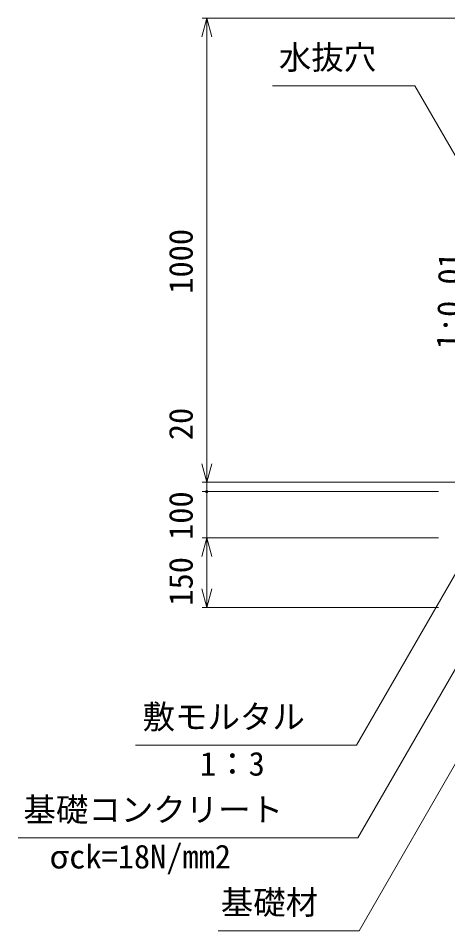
# Model space of a CAD drawing. Units: millimetres, scale not verified. Extents: x -252 to 252048, y 18866 to 78266.
# Drawn here: x 10611 to 15245, y 59877 to 69710 of the extents above; entities that cross this region are included whole.
import ezdxf
from ezdxf.enums import TextEntityAlignment as Align

# ---------------------------------------------------------------- set-up
doc = ezdxf.new("R2010")
doc.units = ezdxf.units.MM
doc.header["$LTSCALE"] = 300
for name, color, linetype, lineweight in [('0_2', 1, 'Continuous', 18), ('D-STR-DIM', 7, 'Continuous', 18), ('D-STR-HTXT', 7, 'Continuous', 18)]:
    doc.layers.add(name, color=color, linetype=linetype, lineweight=lineweight)
doc.layers.add('D-STR-TXT', color=1, linetype='Continuous')
doc.styles.add('ＭＳ ゴシック', font='')
doc.styles.get('ＭＳ ゴシック').set_extended_font_data('MS Gothic')

msp = doc.modelspace()

# ---------------------------------------------------------------- linework, layer by layer
at = {"layer": '0_2'}
for p, q in [((12591.5, 69509.6), (12645, 69709.6)), ((12645, 69709.6), (12698.6, 69509.6)), ((12645, 69709.6), (12645, 69509.6)), ((12645, 64709.6), (12591.5, 64909.6)), ((12645, 64709.6), (12591.5, 64909.6)), ((12698.6, 64909.6), (12645, 64709.6)), ((12645, 64709.6), (12645, 64909.6)), ((12698.6, 64909.6), (12645, 64709.6)), ((12645, 64709.6), (12645, 64909.6)), ((12591.5, 63909.6), (12645, 64109.6)), ((12645, 64109.6), (12698.6, 63909.6)), ((12645, 64109.6), (12645, 63909.6)), ((12645, 63359.6), (12591.5, 63559.6)), ((12698.6, 63559.6), (12645, 63359.6)), ((12645, 63359.6), (12645, 63559.6))]:
    msp.add_line(p, q, dxfattribs=at)
for start, end in [(90, 270), (90, 270), (270, 90), (270, 90)]:
    msp.add_arc((12645, 64609.6), 12.5, start, end, dxfattribs=at)
at = {"layer": 'D-STR-DIM'}
for p, q in [((15445, 69709.6), (12595, 69709.6)), ((12645, 69509.6), (12645, 64909.6)), ((12645, 64909.6), (12645, 65675.3)), ((15395, 64709.6), (12595, 64709.6)), ((15395, 64709.6), (12595, 64709.6)), ((12645, 64609.6), (12645, 64709.6)), ((15145, 64609.6), (12595, 64609.6)), ((15145, 64609.6), (12595, 64609.6)), ((12645, 64109.6), (12645, 64609.6)), ((12645, 64609.6), (12645, 64409.6)), ((15145, 64109.6), (12595, 64109.6)), ((15145, 64109.6), (12595, 64109.6)), ((12645, 63559.6), (12645, 63909.6)), ((15145, 63359.6), (12595, 63359.6))]:
    msp.add_line(p, q, dxfattribs=at)
at = {"layer": 'D-STR-HTXT'}
for p, q in [((14890.3, 68982.2), (13353, 68982.2)), ((15525, 67882.8), (14890.3, 68982.2)), ((15776.6, 64503.7), (14260, 61876.9)), ((16167.7, 64154.7), (14274.8, 60876.9)), ((16323.7, 63409.1), (14289.6, 59876.9)), ((14260, 61876.9), (11875.9, 61876.9)), ((14274.8, 60876.9), (10610.8, 60876.9)), ((14289.6, 59876.9), (12766.8, 59876.9))]:
    msp.add_line(p, q, dxfattribs=at)

# ---------------------------------------------------------------- texts
at = {"layer": 'D-STR-DIM', "color": 1, "style": 'ＭＳ ゴシック'}
for s, p in [('1000', (12570, 66741.4)), ('20', (12570, 65163.2)), (' 100', (12570, 63913.6)), ('150', (12570, 63380.1))]:
    msp.add_text(s, height=256.6, rotation=90, dxfattribs=at).set_placement(p, align=Align.BOTTOM_LEFT)
at = {"layer": 'D-STR-HTXT', "color": 1, "style": 'ＭＳ ゴシック'}
for s, p in [('水抜穴', (13422.1, 69082.2)), ('敷モルタル', (11952.7, 61976.9)), ('1：3', (12572.1, 61471.2)), ('基礎コンクリート', (10667.7, 60976.9)), ('σck=18N/mm2', (10948.3, 60471.2)), ('基礎材', (12796.2, 59976.9))]:
    msp.add_text(s, height=256.6, dxfattribs=at).set_placement(p, align=Align.BOTTOM_LEFT)
at = {"layer": 'D-STR-TXT', "style": 'ＭＳ ゴシック'}
msp.add_text('1:0.01', height=256.6, rotation=88.794, dxfattribs=at).set_placement((15454.7, 66137.6), align=Align.BOTTOM_LEFT)

doc.saveas('drawing.dxf')
